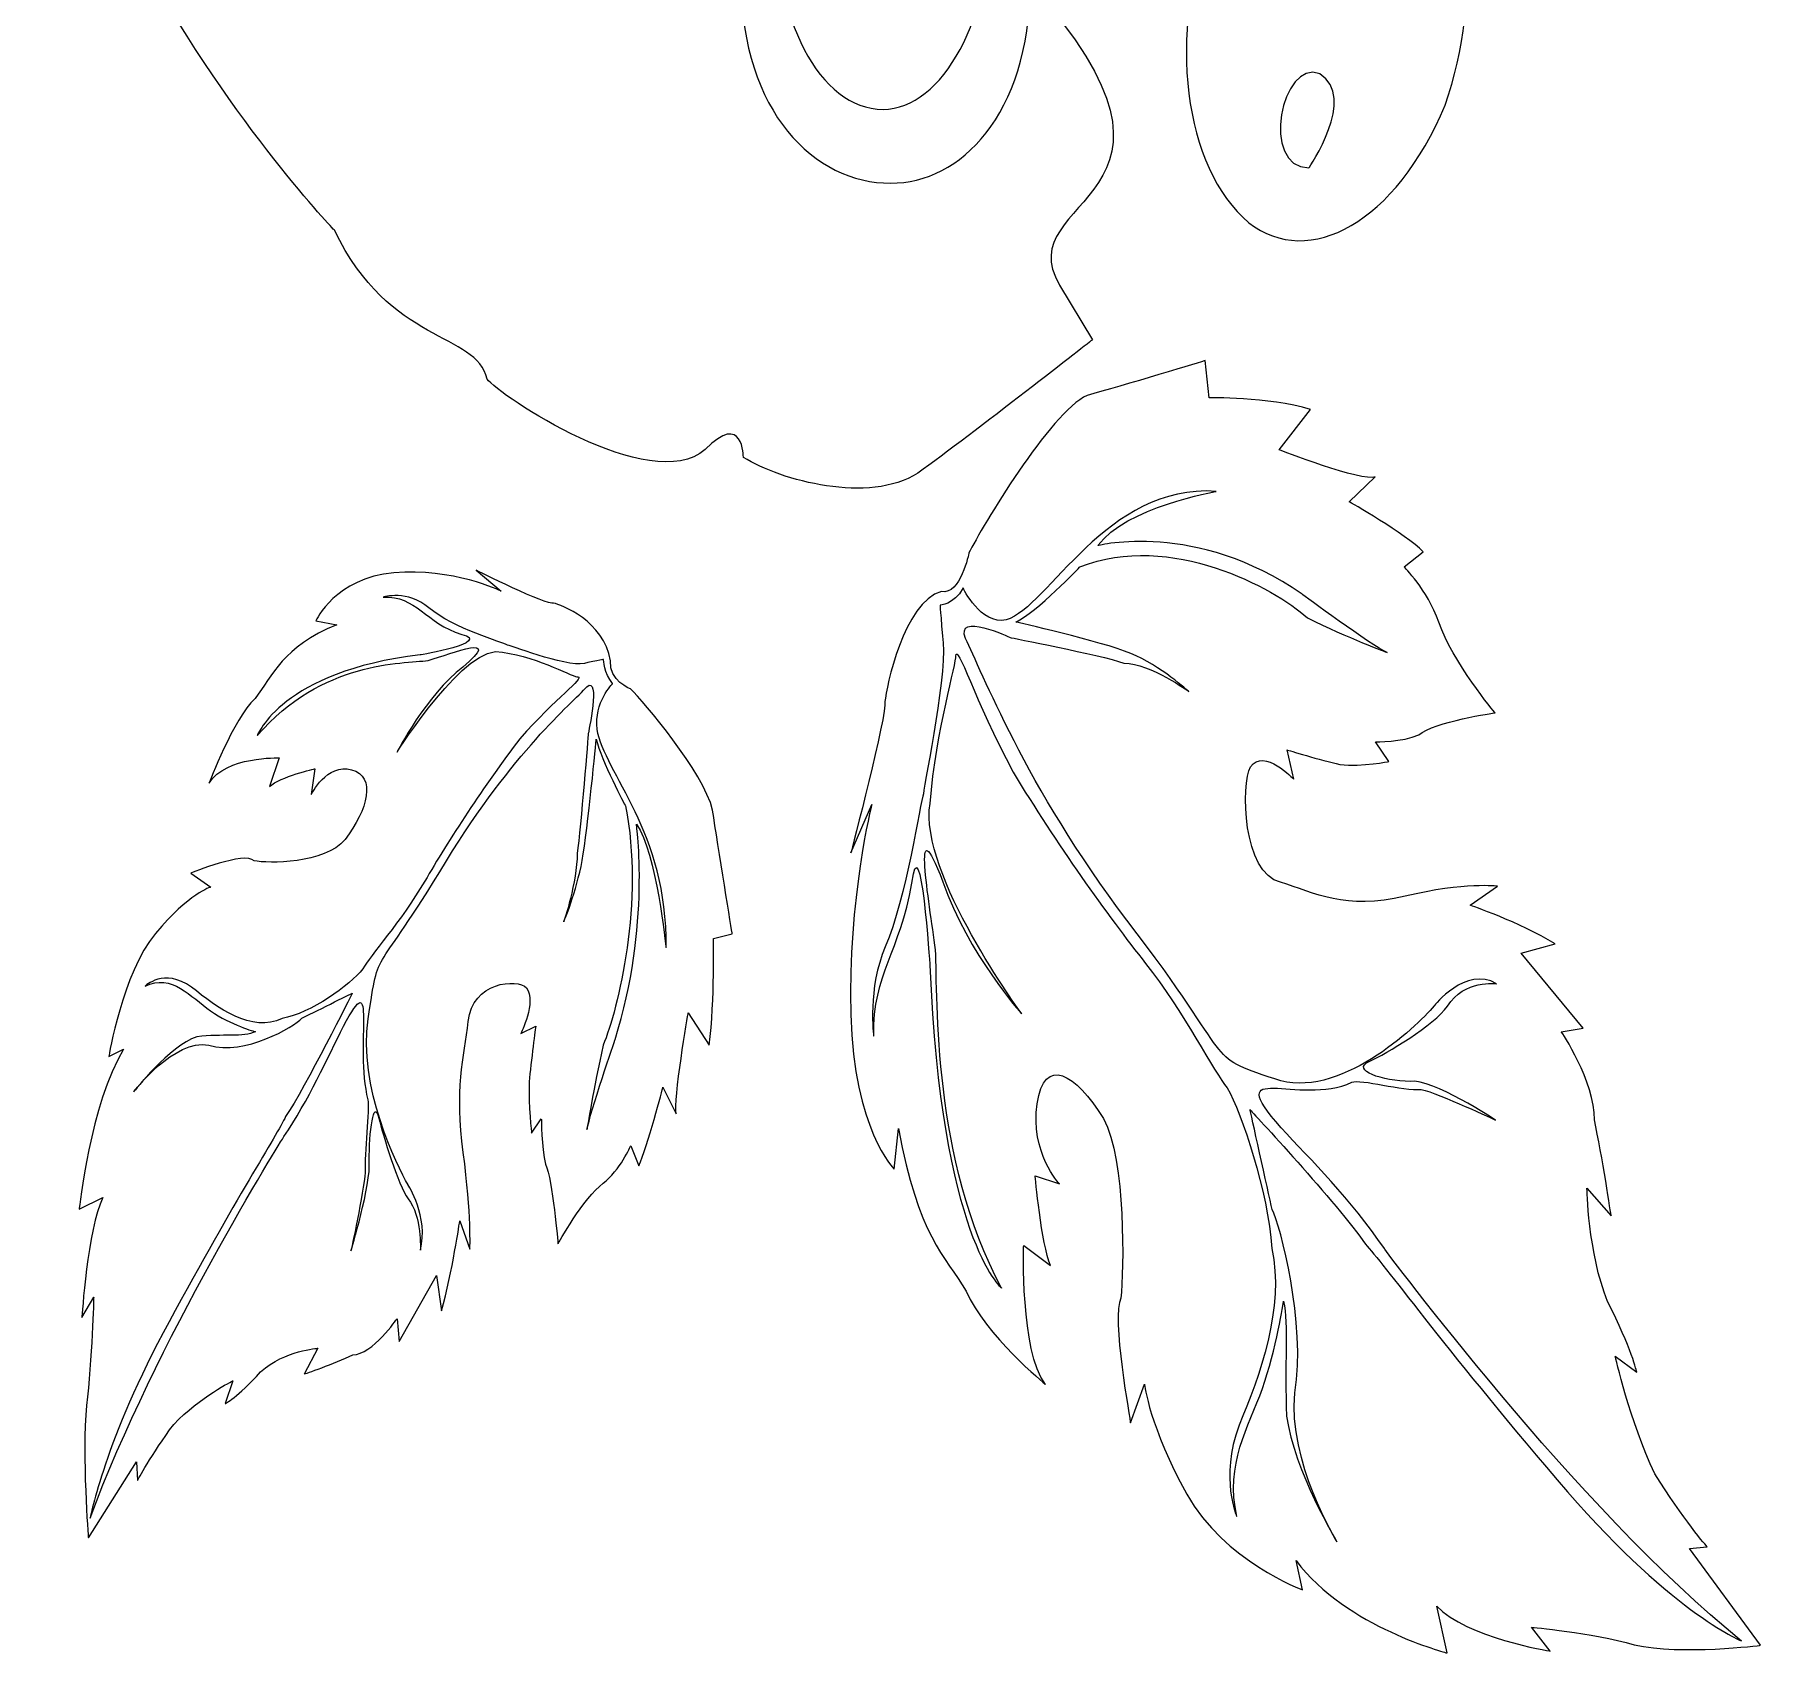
# Model space of a CAD drawing. Header units: millimetres. Extents: x -98 to 307, y -584 to 79.
# Drawn here: x -54.17 to -41.76, y -159.35 to -147.7 of the extents above; entities that cross this region are included whole.
import ezdxf

# ---------------------------------------------------------------- set-up
doc = ezdxf.new("R2010")
doc.units = ezdxf.units.MM
doc.header["$MEASUREMENT"] = 0
doc.layers.add('layer 1', color=7, linetype='Continuous')

msp = doc.modelspace()

# ---------------------------------------------------------------- linework, layer by layer
at = {"layer": 'layer 1', "color": 250, "lineweight": 9}
for points, knots in [([(-49.0753, -150.7354), (-48.8007, -150.9044), (-48.1735, -151.0733), (-47.8206, -150.8482), (-47.8206, -150.8482), (-47.4285, -150.5665), (-46.5659, -149.8907), (-46.5659, -149.8907), (-46.5659, -149.8907), (-46.5659, -149.8907), (-46.801, -149.4963), (-46.801, -149.4963), (-46.801, -149.4963), (-47.1864, -148.8508), (-45.6017, -148.8939), (-47.0111, -147.3362), (-47.0111, -147.3362), (-47.0226, -148.2762), (-47.5137, -148.764), (-48.0167, -148.764), (-48.0167, -148.764), (-48.5618, -148.764), (-49.0873, -148.2546), (-49.0923, -147.3056), (-49.0923, -147.3056), (-49.1688, -147.5077), (-49.1342, -147.4235), (-49.2746, -147.5077), (-49.2746, -147.5077), (-49.7783, -147.8106), (-50.3724, -147.3954), (-50.647, -146.4941), (-50.647, -146.4941), (-50.6902, -146.3781), (-50.7241, -146.2599), (-50.7496, -146.1416), (-50.7496, -146.1416), (-50.8203, -146.2613), (-50.9058, -146.3606), (-51.0052, -146.4321), (-51.0052, -146.4321), (-51.4759, -146.7138), (-52.103, -146.3193), (-52.3777, -145.4747), (-52.3777, -145.4747), (-52.528, -145.0113), (-52.5488, -144.5143), (-52.4592, -144.1038), (-52.4592, -144.1038), (-52.6743, -143.6685), (-52.6432, -143.1318), (-52.6432, -143.1318), (-52.6432, -143.1318), (-52.6432, -143.1318), (-52.8, -143.5262), (-52.8, -143.5262), (-52.8, -143.5262), (-52.8, -143.5262), (-53.1921, -142.7377), (-53.2314, -142.3998), (-53.2314, -142.3998), (-53.2314, -142.3998), (-53.3096, -142.9628), (-53.3096, -142.9628), (-53.3096, -142.9628), (-53.3096, -142.9628), (-53.9762, -141.8365), (-53.9371, -141.2735), (-53.9371, -141.2735), (-53.9371, -141.2735), (-54.1722, -142.456), (-54.0939, -143.0756), (-54.0939, -143.0756), (-54.0154, -143.6952), (-54.1722, -144.202), (-53.6625, -145.4411), (-53.6625, -145.4411), (-53.6625, -145.4411), (-53.9762, -145.1032), (-53.9762, -145.1032), (-53.9762, -145.1032), (-53.9762, -145.1032), (-54.0546, -145.9479), (-53.3882, -147.187), (-53.3882, -147.187), (-52.7214, -148.3699), (-52.0157, -149.1022), (-52.0157, -149.1022), (-52.0157, -149.1022), (-51.6151, -149.9294), (-50.9967, -149.8324), (-50.9179, -150.1721), (-50.9179, -150.1721), (-50.8396, -150.2848), (-49.7417, -151.0171), (-49.3496, -150.6792), (-49.3496, -150.6792), (-49.0753, -150.3976), (-49.0753, -150.7354), (-49.0753, -150.7354)], [0, 0, 0, 0, 0.0384615, 0.0384615, 0.0384615, 0.0384615, 0.0769231, 0.0769231, 0.0769231, 0.0769231, 0.1153846, 0.1153846, 0.1153846, 0.1153846, 0.1538462, 0.1538462, 0.1538462, 0.1538462, 0.1923077, 0.1923077, 0.1923077, 0.1923077, 0.2307692, 0.2307692, 0.2307692, 0.2307692, 0.2692308, 0.2692308, 0.2692308, 0.2692308, 0.3076923, 0.3076923, 0.3076923, 0.3076923, 0.3461538, 0.3461538, 0.3461538, 0.3461538, 0.3846154, 0.3846154, 0.3846154, 0.3846154, 0.4230769, 0.4230769, 0.4230769, 0.4230769, 0.4615385, 0.4615385, 0.4615385, 0.4615385, 0.5, 0.5, 0.5, 0.5, 0.5384615, 0.5384615, 0.5384615, 0.5384615, 0.5769231, 0.5769231, 0.5769231, 0.5769231, 0.6153846, 0.6153846, 0.6153846, 0.6153846, 0.6538462, 0.6538462, 0.6538462, 0.6538462, 0.6923077, 0.6923077, 0.6923077, 0.6923077, 0.7307692, 0.7307692, 0.7307692, 0.7307692, 0.7692308, 0.7692308, 0.7692308, 0.7692308, 0.8076923, 0.8076923, 0.8076923, 0.8076923, 0.8461538, 0.8461538, 0.8461538, 0.8461538, 0.8846154, 0.8846154, 0.8846154, 0.8846154, 0.9230769, 0.9230769, 0.9230769, 0.9230769, 1, 1, 1, 1]), ([(-48.0709, -145.3546), (-47.6439, -145.3546), (-47.2826, -145.968), (-47.2826, -146.7703), (-47.2826, -146.7703), (-47.2826, -147.5723), (-47.6439, -148.2331), (-48.0709, -148.2331), (-48.0709, -148.2331), (-48.5308, -148.2331), (-48.8593, -147.5723), (-48.8593, -146.7703), (-48.8593, -146.7703), (-48.8593, -145.968), (-48.4979, -145.3546), (-48.0709, -145.3546)], [0, 0, 0, 0, 0.2, 0.2, 0.2, 0.2, 0.4, 0.4, 0.4, 0.4, 0.6, 0.6, 0.6, 0.6, 1, 1, 1, 1]), ([(-44.3034, -146.0628), (-43.833, -146.4569), (-43.7548, -147.4143), (-44.0291, -148.2028), (-44.0291, -148.2028), (-44.382, -149.0479), (-45.0094, -149.3858), (-45.4405, -149.0479), (-45.4405, -149.0479), (-45.9112, -148.6534), (-46.0287, -147.696), (-45.7151, -146.8513), (-45.7151, -146.8513), (-45.3623, -146.0628), (-44.7348, -145.7246), (-44.3034, -146.0628)], [0, 0, 0, 0, 0.2, 0.2, 0.2, 0.2, 0.4, 0.4, 0.4, 0.4, 0.6, 0.6, 0.6, 0.6, 1, 1, 1, 1]), ([(-45.0094, -148.6534), (-45.3623, -148.6534), (-45.2052, -147.865), (-44.9309, -147.9777), (-44.9309, -147.9777), (-44.6566, -148.1466), (-45.0094, -148.6534), (-45.0094, -148.6534)], [0, 0, 0, 0, 0.3333333, 0.3333333, 0.3333333, 0.3333333, 1, 1, 1, 1]), ([(-47.4534, -151.4225), (-47.364, -151.2419), (-46.8687, -150.4111), (-46.6043, -150.2899), (-46.6043, -150.2899), (-46.3602, -150.2242), (-45.7539, -150.0396), (-45.7539, -150.0396), (-45.7539, -150.0396), (-45.7539, -150.0396), (-45.7269, -150.3063), (-45.7269, -150.3063), (-45.7269, -150.3063), (-45.7269, -150.3063), (-45.3078, -150.3001), (-44.9965, -150.3899), (-44.9965, -150.3899), (-44.9965, -150.3899), (-45.2233, -150.68), (-45.2233, -150.68), (-45.2233, -150.68), (-45.2233, -150.68), (-44.6208, -150.9153), (-44.5329, -150.8748), (-44.5329, -150.8748), (-44.5329, -150.8748), (-44.7195, -151.0536), (-44.7195, -151.0536), (-44.7195, -151.0536), (-44.7195, -151.0536), (-44.3122, -151.2853), (-44.1868, -151.4137), (-44.1868, -151.4137), (-44.1868, -151.4137), (-44.3242, -151.5232), (-44.3242, -151.5232), (-44.3242, -151.5232), (-44.3242, -151.5232), (-44.1598, -151.6805), (-44.0742, -151.9202), (-44.0742, -151.9202), (-43.9792, -152.2019), (-43.6706, -152.5718), (-43.6706, -152.5718), (-43.6706, -152.5718), (-43.6706, -152.5718), (-44.11, -152.6339), (-44.2181, -152.7298), (-44.2181, -152.7298), (-44.3356, -152.7835), (-44.5306, -152.7798), (-44.5306, -152.7798), (-44.5306, -152.7798), (-44.5306, -152.7798), (-44.4344, -152.9218), (-44.4344, -152.9218), (-44.4344, -152.9218), (-44.4344, -152.9218), (-44.6199, -152.9604), (-44.7858, -152.9433), (-44.7858, -152.9433), (-44.9218, -152.9126), (-45.165, -152.8382), (-45.165, -152.8382), (-45.165, -152.8382), (-45.165, -152.8382), (-45.1182, -153.0491), (-45.1182, -153.0491), (-45.1182, -153.0491), (-45.1182, -153.0491), (-45.3306, -152.8211), (-45.4294, -152.9593), (-45.4294, -152.9593), (-45.4988, -153.0838), (-45.4851, -153.7285), (-45.2125, -153.7898), (-45.2125, -153.7898), (-44.9696, -153.8642), (-44.7465, -153.9945), (-44.3166, -153.8905), (-44.3166, -153.8905), (-43.8864, -153.7865), (-43.6528, -153.819), (-43.6528, -153.819), (-43.6528, -153.819), (-43.6528, -153.819), (-43.8491, -153.9555), (-43.8491, -153.9555), (-43.8491, -153.9555), (-43.8491, -153.9555), (-43.4992, -154.074), (-43.2372, -154.2331), (-43.2372, -154.2331), (-43.2372, -154.2331), (-43.4816, -154.2984), (-43.4816, -154.2984), (-43.4816, -154.2984), (-43.4816, -154.2984), (-43.0379, -154.8392), (-43.0379, -154.8392), (-43.0379, -154.8392), (-43.0379, -154.8392), (-43.1941, -154.864), (-43.1941, -154.864), (-43.1941, -154.864), (-43.1941, -154.864), (-42.9537, -155.2187), (-42.9562, -155.4989), (-42.9562, -155.4989), (-42.9002, -155.7521), (-42.8357, -156.1874), (-42.8357, -156.1874), (-42.8357, -156.1874), (-42.8357, -156.1874), (-43.0095, -155.9882), (-43.0095, -155.9882), (-43.0095, -155.9882), (-43.0095, -155.9882), (-43.0039, -156.4505), (-42.8609, -156.8033), (-42.8609, -156.8033), (-42.6885, -157.1426), (-42.651, -157.3116), (-42.651, -157.3116), (-42.651, -157.3116), (-42.651, -157.3116), (-42.8058, -157.1966), (-42.8058, -157.1966), (-42.8058, -157.1966), (-42.8058, -157.1966), (-42.7029, -157.6608), (-42.5212, -158.0424), (-42.5212, -158.0424), (-42.3193, -158.3683), (-42.1455, -158.5675), (-42.1455, -158.5675), (-42.1455, -158.5675), (-42.1455, -158.5675), (-42.2724, -158.5792), (-42.2724, -158.5792), (-42.2724, -158.5792), (-42.2724, -158.5792), (-41.7618, -159.2753), (-41.7618, -159.2753), (-41.7618, -159.2753), (-41.7618, -159.2753), (-42.328, -159.3487), (-42.6689, -159.2721), (-42.6689, -159.2721), (-42.9798, -159.1823), (-43.4086, -159.1462), (-43.4086, -159.1462), (-43.4086, -159.1462), (-43.4086, -159.1462), (-43.2738, -159.3169), (-43.2738, -159.3169), (-43.2738, -159.3169), (-43.2738, -159.3169), (-43.8775, -159.2213), (-44.0897, -158.9933), (-44.0897, -158.9933), (-44.0897, -158.9933), (-44.015, -159.3308), (-44.015, -159.3308), (-44.015, -159.3308), (-44.015, -159.3308), (-44.7348, -159.1495), (-45.1012, -158.6664), (-45.1012, -158.6664), (-45.1012, -158.6664), (-45.0543, -158.8773), (-45.0543, -158.8773), (-45.0543, -158.8773), (-45.0543, -158.8773), (-45.6179, -158.6704), (-45.8866, -158.1891), (-45.8866, -158.1891), (-46.1551, -157.7078), (-46.1914, -157.3992), (-46.1914, -157.3992), (-46.1914, -157.3992), (-46.1914, -157.3992), (-46.2913, -157.6772), (-46.2913, -157.6772), (-46.2913, -157.6772), (-46.2913, -157.6772), (-46.4306, -156.9044), (-46.3611, -156.7796), (-46.3611, -156.7796), (-46.34, -156.584), (-46.323, -155.7857), (-46.4859, -155.4887), (-46.4859, -155.4887), (-46.6879, -155.1628), (-46.9109, -155.0326), (-46.9628, -155.3818), (-46.9628, -155.3818), (-47.0147, -155.7309), (-46.8022, -155.959), (-46.8022, -155.959), (-46.8022, -155.959), (-46.8022, -155.959), (-46.9772, -155.8995), (-46.9772, -155.8995), (-46.9772, -155.8995), (-46.9772, -155.8995), (-46.9329, -156.3906), (-46.8661, -156.5461), (-46.8661, -156.5461), (-46.8661, -156.5461), (-47.0598, -156.4023), (-47.0598, -156.4023), (-47.0598, -156.4023), (-47.0598, -156.4023), (-47.0862, -157.1583), (-46.9033, -157.3999), (-46.9033, -157.3999), (-46.9033, -157.3999), (-47.3388, -157.0416), (-47.4724, -156.7307), (-47.4724, -156.7307), (-47.626, -156.4757), (-47.8198, -156.3319), (-47.959, -155.5591), (-47.959, -155.5591), (-47.959, -155.5591), (-47.9909, -155.8524), (-47.9909, -155.8524), (-47.9909, -155.8524), (-47.9909, -155.8524), (-48.2807, -155.5671), (-48.3027, -154.7403), (-48.3027, -154.7403), (-48.3244, -153.9135), (-48.1524, -153.2301), (-48.1524, -153.2301), (-48.1524, -153.2301), (-48.1524, -153.2301), (-48.3019, -153.5774), (-48.3019, -153.5774), (-48.3019, -153.5774), (-48.3019, -153.5774), (-48.0393, -152.574), (-48.0578, -152.4898), (-48.0578, -152.4898), (-48.0471, -152.3916), (-47.9247, -151.7779), (-47.6509, -151.6987), (-47.6509, -151.6987), (-47.5146, -151.7294), (-47.4534, -151.4225), (-47.4534, -151.4225)], [0, 0, 0, 0, 0.015625, 0.015625, 0.015625, 0.015625, 0.03125, 0.03125, 0.03125, 0.03125, 0.046875, 0.046875, 0.046875, 0.046875, 0.0625, 0.0625, 0.0625, 0.0625, 0.078125, 0.078125, 0.078125, 0.078125, 0.09375, 0.09375, 0.09375, 0.09375, 0.109375, 0.109375, 0.109375, 0.109375, 0.125, 0.125, 0.125, 0.125, 0.140625, 0.140625, 0.140625, 0.140625, 0.15625, 0.15625, 0.15625, 0.15625, 0.171875, 0.171875, 0.171875, 0.171875, 0.1875, 0.1875, 0.1875, 0.1875, 0.203125, 0.203125, 0.203125, 0.203125, 0.21875, 0.21875, 0.21875, 0.21875, 0.234375, 0.234375, 0.234375, 0.234375, 0.25, 0.25, 0.25, 0.25, 0.265625, 0.265625, 0.265625, 0.265625, 0.28125, 0.28125, 0.28125, 0.28125, 0.296875, 0.296875, 0.296875, 0.296875, 0.3125, 0.3125, 0.3125, 0.3125, 0.328125, 0.328125, 0.328125, 0.328125, 0.34375, 0.34375, 0.34375, 0.34375, 0.359375, 0.359375, 0.359375, 0.359375, 0.375, 0.375, 0.375, 0.375, 0.390625, 0.390625, 0.390625, 0.390625, 0.40625, 0.40625, 0.40625, 0.40625, 0.421875, 0.421875, 0.421875, 0.421875, 0.4375, 0.4375, 0.4375, 0.4375, 0.453125, 0.453125, 0.453125, 0.453125, 0.46875, 0.46875, 0.46875, 0.46875, 0.484375, 0.484375, 0.484375, 0.484375, 0.5, 0.5, 0.5, 0.5, 0.515625, 0.515625, 0.515625, 0.515625, 0.53125, 0.53125, 0.53125, 0.53125, 0.546875, 0.546875, 0.546875, 0.546875, 0.5625, 0.5625, 0.5625, 0.5625, 0.578125, 0.578125, 0.578125, 0.578125, 0.59375, 0.59375, 0.59375, 0.59375, 0.609375, 0.609375, 0.609375, 0.609375, 0.625, 0.625, 0.625, 0.625, 0.640625, 0.640625, 0.640625, 0.640625, 0.65625, 0.65625, 0.65625, 0.65625, 0.671875, 0.671875, 0.671875, 0.671875, 0.6875, 0.6875, 0.6875, 0.6875, 0.703125, 0.703125, 0.703125, 0.703125, 0.71875, 0.71875, 0.71875, 0.71875, 0.734375, 0.734375, 0.734375, 0.734375, 0.75, 0.75, 0.75, 0.75, 0.765625, 0.765625, 0.765625, 0.765625, 0.78125, 0.78125, 0.78125, 0.78125, 0.796875, 0.796875, 0.796875, 0.796875, 0.8125, 0.8125, 0.8125, 0.8125, 0.828125, 0.828125, 0.828125, 0.828125, 0.84375, 0.84375, 0.84375, 0.84375, 0.859375, 0.859375, 0.859375, 0.859375, 0.875, 0.875, 0.875, 0.875, 0.890625, 0.890625, 0.890625, 0.890625, 0.90625, 0.90625, 0.90625, 0.90625, 0.921875, 0.921875, 0.921875, 0.921875, 0.9375, 0.9375, 0.9375, 0.9375, 0.953125, 0.953125, 0.953125, 0.953125, 0.96875, 0.96875, 0.96875, 0.96875, 1, 1, 1, 1]), ([(-47.4947, -151.6739), (-47.4947, -151.6739), (-47.3704, -151.9421), (-47.1846, -151.9038), (-47.1846, -151.9038), (-46.8816, -151.8114), (-46.464, -150.9226), (-45.6747, -150.9795), (-45.6747, -150.9795), (-45.6747, -150.9795), (-46.3289, -151.0934), (-46.5264, -151.3699), (-46.5264, -151.3699), (-46.5264, -151.3699), (-45.8227, -151.1868), (-45.0572, -151.7195), (-45.0572, -151.7195), (-45.0572, -151.7195), (-44.5537, -152.0931), (-44.4467, -152.1373), (-44.4467, -152.1373), (-44.4467, -152.1373), (-44.7286, -152.034), (-45.02, -151.8884), (-45.02, -151.8884), (-45.2617, -151.6735), (-45.9992, -151.2678), (-46.6548, -151.5214), (-46.6548, -151.5214), (-46.6548, -151.5214), (-46.9698, -151.8516), (-47.1166, -151.9191), (-47.1166, -151.9191), (-47.1166, -151.9191), (-46.5035, -152.0566), (-46.2899, -152.1446), (-46.2899, -152.1446), (-46.076, -152.2325), (-45.8731, -152.4186), (-45.8731, -152.4186), (-45.8731, -152.4186), (-45.8731, -152.4186), (-46.1442, -152.2176), (-46.3391, -152.2139), (-46.3391, -152.2139), (-46.5141, -152.1544), (-47.1565, -152.0304), (-47.1565, -152.0304), (-47.1565, -152.0304), (-47.1565, -152.0304), (-47.5545, -151.8406), (-47.4783, -152.0384), (-47.4783, -152.0384), (-47.3634, -152.2646), (-47.0492, -153.0969), (-46.3172, -154.0631), (-46.3172, -154.0631), (-45.498, -155.1289), (-45.7796, -155.0256), (-45.2547, -155.2037), (-45.2547, -155.2037), (-44.7981, -155.3661), (-44.2371, -154.8304), (-44.1091, -154.679), (-44.1091, -154.679), (-44.1091, -154.679), (-43.8823, -154.3889), (-43.6592, -154.5192), (-43.6592, -154.5192), (-43.6592, -154.5192), (-43.8928, -154.4867), (-44.0115, -154.6808), (-44.0115, -154.6808), (-44.1102, -154.8188), (-44.4534, -155.0227), (-44.571, -155.0764), (-44.571, -155.0764), (-44.7178, -155.1435), (-44.4749, -155.2183), (-44.2799, -155.2219), (-44.2799, -155.2219), (-44.1237, -155.1968), (-43.668, -155.4996), (-43.668, -155.4996), (-43.668, -155.4996), (-43.668, -155.4996), (-44.066, -155.3099), (-44.2023, -155.2792), (-44.2023, -155.2792), (-44.3292, -155.2909), (-44.6404, -155.2011), (-44.6991, -155.2281), (-44.6991, -155.2281), (-45.0809, -155.4029), (-45.6433, -155.0563), (-45.2093, -155.5547), (-45.2093, -155.5547), (-44.9968, -155.7828), (-44.7069, -156.0685), (-44.4664, -156.4231), (-44.4664, -156.4231), (-44.4664, -156.4231), (-43.0792, -158.2978), (-41.8981, -159.2447), (-41.8981, -159.2447), (-41.8981, -159.2447), (-42.4324, -159.0247), (-43.2234, -158.0851), (-43.2234, -158.0851), (-44.0534, -157.1171), (-44.4769, -156.5209), (-44.6026, -156.3925), (-44.6026, -156.3925), (-44.7949, -156.1086), (-45.4323, -155.4244), (-45.4323, -155.4244), (-45.4323, -155.4244), (-45.4323, -155.4244), (-45.301, -156.0152), (-45.2732, -156.1418), (-45.2732, -156.1418), (-45.2155, -156.2549), (-45.027, -156.9587), (-45.1097, -157.4615), (-45.1097, -157.4615), (-45.1627, -157.9508), (-44.8072, -158.5317), (-44.8072, -158.5317), (-44.8072, -158.5317), (-44.8072, -158.5317), (-45.1147, -158.0216), (-45.1694, -157.6283), (-45.1694, -157.6283), (-45.1858, -157.2638), (-45.1539, -156.9704), (-45.1914, -156.8015), (-45.1914, -156.8015), (-45.1914, -156.8015), (-45.2433, -157.1507), (-45.3433, -157.4291), (-45.3433, -157.4291), (-45.4435, -157.7075), (-45.6114, -157.9702), (-45.5273, -158.35), (-45.5273, -158.35), (-45.5273, -158.35), (-45.6515, -158.0815), (-45.5114, -157.6922), (-45.5114, -157.6922), (-45.362, -157.3448), (-45.182, -156.8438), (-45.2755, -156.4217), (-45.2755, -156.4217), (-45.301, -156.0152), (-45.491, -155.4514), (-45.5968, -155.2672), (-45.5968, -155.2672), (-45.6835, -155.1676), (-45.9133, -154.7151), (-46.1832, -154.3736), (-46.1832, -154.3736), (-46.4531, -154.0324), (-46.8288, -153.507), (-47.1363, -152.9973), (-47.1363, -152.9973), (-47.4141, -152.4737), (-47.5372, -152.065), (-47.5478, -152.1632), (-47.5478, -152.1632), (-47.5384, -152.2051), (-47.689, -152.6926), (-47.733, -153.2239), (-47.733, -153.2239), (-47.8157, -153.7267), (-47.0739, -154.7352), (-47.0739, -154.7352), (-47.0739, -154.7352), (-47.0739, -154.7352), (-47.4602, -154.3079), (-47.6406, -153.7862), (-47.6406, -153.7862), (-47.8692, -153.1936), (-47.7394, -153.9244), (-47.6937, -154.2755), (-47.6937, -154.2755), (-47.6776, -154.64), (-47.7172, -155.7736), (-47.2186, -156.7074), (-47.2186, -156.7074), (-47.2186, -156.7074), (-47.6541, -156.349), (-47.7339, -154.3867), (-47.7339, -154.3867), (-47.7339, -154.3867), (-47.8024, -153.3487), (-47.8649, -153.796), (-47.8649, -153.796), (-47.9475, -154.2984), (-48.1439, -154.4349), (-48.1383, -154.8972), (-48.1383, -154.8972), (-48.1383, -154.8972), (-48.1838, -154.5462), (-48.0545, -154.2547), (-48.0545, -154.2547), (-47.9051, -153.9073), (-47.801, -153.2089), (-47.781, -153.1531), (-47.781, -153.1531), (-47.7705, -153.0553), (-47.5973, -152.2321), (-47.6442, -152.0213), (-47.6442, -152.0213), (-47.6614, -151.7969), (-47.6614, -151.7969), (-47.6614, -151.7969), (-47.6614, -151.7969), (-47.6614, -151.7969), (-47.5638, -151.7987), (-47.4947, -151.6739)], [0, 0, 0, 0, 0.0178571, 0.0178571, 0.0178571, 0.0178571, 0.0357143, 0.0357143, 0.0357143, 0.0357143, 0.0535714, 0.0535714, 0.0535714, 0.0535714, 0.0714286, 0.0714286, 0.0714286, 0.0714286, 0.0892857, 0.0892857, 0.0892857, 0.0892857, 0.1071429, 0.1071429, 0.1071429, 0.1071429, 0.125, 0.125, 0.125, 0.125, 0.1428571, 0.1428571, 0.1428571, 0.1428571, 0.1607143, 0.1607143, 0.1607143, 0.1607143, 0.1785714, 0.1785714, 0.1785714, 0.1785714, 0.1964286, 0.1964286, 0.1964286, 0.1964286, 0.2142857, 0.2142857, 0.2142857, 0.2142857, 0.2321429, 0.2321429, 0.2321429, 0.2321429, 0.25, 0.25, 0.25, 0.25, 0.2678571, 0.2678571, 0.2678571, 0.2678571, 0.2857143, 0.2857143, 0.2857143, 0.2857143, 0.3035714, 0.3035714, 0.3035714, 0.3035714, 0.3214286, 0.3214286, 0.3214286, 0.3214286, 0.3392857, 0.3392857, 0.3392857, 0.3392857, 0.3571429, 0.3571429, 0.3571429, 0.3571429, 0.375, 0.375, 0.375, 0.375, 0.3928571, 0.3928571, 0.3928571, 0.3928571, 0.4107143, 0.4107143, 0.4107143, 0.4107143, 0.4285714, 0.4285714, 0.4285714, 0.4285714, 0.4464286, 0.4464286, 0.4464286, 0.4464286, 0.4642857, 0.4642857, 0.4642857, 0.4642857, 0.4821429, 0.4821429, 0.4821429, 0.4821429, 0.5, 0.5, 0.5, 0.5, 0.5178571, 0.5178571, 0.5178571, 0.5178571, 0.5357143, 0.5357143, 0.5357143, 0.5357143, 0.5535714, 0.5535714, 0.5535714, 0.5535714, 0.5714286, 0.5714286, 0.5714286, 0.5714286, 0.5892857, 0.5892857, 0.5892857, 0.5892857, 0.6071429, 0.6071429, 0.6071429, 0.6071429, 0.625, 0.625, 0.625, 0.625, 0.6428571, 0.6428571, 0.6428571, 0.6428571, 0.6607143, 0.6607143, 0.6607143, 0.6607143, 0.6785714, 0.6785714, 0.6785714, 0.6785714, 0.6964286, 0.6964286, 0.6964286, 0.6964286, 0.7142857, 0.7142857, 0.7142857, 0.7142857, 0.7321429, 0.7321429, 0.7321429, 0.7321429, 0.75, 0.75, 0.75, 0.75, 0.7678571, 0.7678571, 0.7678571, 0.7678571, 0.7857143, 0.7857143, 0.7857143, 0.7857143, 0.8035714, 0.8035714, 0.8035714, 0.8035714, 0.8214286, 0.8214286, 0.8214286, 0.8214286, 0.8392857, 0.8392857, 0.8392857, 0.8392857, 0.8571429, 0.8571429, 0.8571429, 0.8571429, 0.875, 0.875, 0.875, 0.875, 0.8928571, 0.8928571, 0.8928571, 0.8928571, 0.9107143, 0.9107143, 0.9107143, 0.9107143, 0.9285714, 0.9285714, 0.9285714, 0.9285714, 0.9464286, 0.9464286, 0.9464286, 0.9464286, 0.9642857, 0.9642857, 0.9642857, 0.9642857, 1, 1, 1, 1]), ([(-49.8865, -152.4), (-49.7933, -152.4908), (-49.3625, -152.9966), (-49.2962, -153.2717), (-49.2962, -153.2717), (-49.2591, -153.5271), (-49.155, -154.1602), (-49.155, -154.1602), (-49.155, -154.1602), (-49.155, -154.1602), (-49.2901, -154.193), (-49.2901, -154.193), (-49.2901, -154.193), (-49.2901, -154.193), (-49.2799, -154.6327), (-49.3203, -154.9611), (-49.3203, -154.9611), (-49.3203, -154.9611), (-49.4715, -154.7275), (-49.4715, -154.7275), (-49.4715, -154.7275), (-49.4715, -154.7275), (-49.5811, -155.3639), (-49.5591, -155.4555), (-49.5591, -155.4555), (-49.5591, -155.4555), (-49.6532, -155.2624), (-49.6532, -155.2624), (-49.6532, -155.2624), (-49.6532, -155.2624), (-49.7643, -155.6941), (-49.8276, -155.828), (-49.8276, -155.828), (-49.8276, -155.828), (-49.8853, -155.6853), (-49.8853, -155.6853), (-49.8853, -155.6853), (-49.8853, -155.6853), (-49.9627, -155.8605), (-50.0832, -155.9542), (-50.0832, -155.9542), (-50.225, -156.0586), (-50.4079, -156.3888), (-50.4079, -156.3888), (-50.4079, -156.3888), (-50.4079, -156.3888), (-50.4466, -155.9287), (-50.4973, -155.8171), (-50.4973, -155.8171), (-50.5266, -155.6945), (-50.5281, -155.4898), (-50.5281, -155.4898), (-50.5281, -155.4898), (-50.5281, -155.4898), (-50.5987, -155.593), (-50.5987, -155.593), (-50.5987, -155.593), (-50.5987, -155.593), (-50.6212, -155.3989), (-50.6154, -155.2249), (-50.6154, -155.2249), (-50.6022, -155.0815), (-50.5682, -154.825), (-50.5682, -154.825), (-50.5682, -154.825), (-50.5682, -154.825), (-50.6749, -154.8779), (-50.6749, -154.8779), (-50.6749, -154.8779), (-50.6749, -154.8779), (-50.5624, -154.6509), (-50.6342, -154.5498), (-50.6342, -154.5498), (-50.6989, -154.4791), (-51.0266, -154.5042), (-51.053, -154.791), (-51.053, -154.791), (-51.087, -155.0475), (-51.1494, -155.2836), (-51.0893, -155.7331), (-51.0893, -155.7331), (-51.0292, -156.1827), (-51.0418, -156.4286), (-51.0418, -156.4286), (-51.0418, -156.4286), (-51.0418, -156.4286), (-51.1145, -156.2246), (-51.1145, -156.2246), (-51.1145, -156.2246), (-51.1145, -156.2246), (-51.1687, -156.5939), (-51.2452, -156.8715), (-51.2452, -156.8715), (-51.2452, -156.8715), (-51.2827, -156.6161), (-51.2827, -156.6161), (-51.2827, -156.6161), (-51.2827, -156.6161), (-51.5503, -157.0908), (-51.5503, -157.0908), (-51.5503, -157.0908), (-51.5503, -157.0908), (-51.5656, -156.9274), (-51.5656, -156.9274), (-51.5656, -156.9274), (-51.5656, -156.9274), (-51.742, -157.1857), (-51.8844, -157.1875), (-51.8844, -157.1875), (-52.0122, -157.2507), (-52.2326, -157.3254), (-52.2326, -157.3254), (-52.2326, -157.3254), (-52.2326, -157.3254), (-52.1341, -157.1401), (-52.1341, -157.1401), (-52.1341, -157.1401), (-52.1341, -157.1401), (-52.3691, -157.1536), (-52.5462, -157.3094), (-52.5462, -157.3094), (-52.7159, -157.4962), (-52.8012, -157.5382), (-52.8012, -157.5382), (-52.8012, -157.5382), (-52.8012, -157.5382), (-52.7452, -157.3736), (-52.7452, -157.3736), (-52.7452, -157.3736), (-52.7452, -157.3736), (-52.9797, -157.4896), (-53.1708, -157.687), (-53.1708, -157.687), (-53.3331, -157.9041), (-53.4316, -158.0899), (-53.4316, -158.0899), (-53.4316, -158.0899), (-53.4316, -158.0899), (-53.4395, -157.9567), (-53.4395, -157.9567), (-53.4395, -157.9567), (-53.4395, -157.9567), (-53.7851, -158.504), (-53.7851, -158.504), (-53.7851, -158.504), (-53.7851, -158.504), (-53.8317, -157.9111), (-53.7985, -157.5524), (-53.7985, -157.5524), (-53.7581, -157.2244), (-53.7469, -156.7738), (-53.7469, -156.7738), (-53.7469, -156.7738), (-53.7469, -156.7738), (-53.8313, -156.9182), (-53.8313, -156.9182), (-53.8313, -156.9182), (-53.8313, -156.9182), (-53.7929, -156.2834), (-53.6807, -156.0564), (-53.6807, -156.0564), (-53.6807, -156.0564), (-53.851, -156.1407), (-53.851, -156.1407), (-53.851, -156.1407), (-53.851, -156.1407), (-53.7707, -155.3821), (-53.5312, -154.9899), (-53.5312, -154.9899), (-53.5312, -154.9899), (-53.6376, -155.0424), (-53.6376, -155.0424), (-53.6376, -155.0424), (-53.6376, -155.0424), (-53.5421, -154.4477), (-53.3018, -154.1576), (-53.3018, -154.1576), (-53.0614, -153.8675), (-52.9049, -153.8245), (-52.9049, -153.8245), (-52.9049, -153.8245), (-52.9049, -153.8245), (-53.0483, -153.7241), (-53.0483, -153.7241), (-53.0483, -153.7241), (-53.0483, -153.7241), (-52.6576, -153.565), (-52.5928, -153.6358), (-52.5928, -153.6358), (-52.4928, -153.6548), (-52.0866, -153.6592), (-51.9384, -153.4833), (-51.9384, -153.4833), (-51.776, -153.2658), (-51.7135, -153.0298), (-51.892, -152.9809), (-51.892, -152.9809), (-52.0705, -152.9323), (-52.1828, -153.1593), (-52.1828, -153.1593), (-52.1828, -153.1593), (-52.1828, -153.1593), (-52.1555, -152.9747), (-52.1555, -152.9747), (-52.1555, -152.9747), (-52.1555, -152.9747), (-52.4046, -153.0294), (-52.4826, -153.102), (-52.4826, -153.102), (-52.4826, -153.102), (-52.4125, -152.8962), (-52.4125, -152.8962), (-52.4125, -152.8962), (-52.4125, -152.8962), (-52.7977, -152.8813), (-52.9173, -153.0776), (-52.9173, -153.0776), (-52.9173, -153.0776), (-52.7422, -152.6145), (-52.5867, -152.469), (-52.5867, -152.469), (-52.4594, -152.3033), (-52.3897, -152.0975), (-51.9987, -151.9384), (-51.9987, -151.9384), (-51.9987, -151.9384), (-52.1488, -151.91), (-52.1488, -151.91), (-52.1488, -151.91), (-52.1488, -151.91), (-52.0084, -151.6009), (-51.5881, -151.5644), (-51.5881, -151.5644), (-51.1682, -151.5276), (-50.8176, -151.6965), (-50.8176, -151.6965), (-50.8176, -151.6965), (-50.8176, -151.6965), (-50.997, -151.5458), (-50.997, -151.5458), (-50.997, -151.5458), (-50.997, -151.5458), (-50.482, -151.8045), (-50.4396, -151.7834), (-50.4396, -151.7834), (-50.3894, -151.7928), (-50.0753, -151.9114), (-50.0304, -152.1971), (-50.0304, -152.1971), (-50.0439, -152.3409), (-49.8865, -152.4), (-49.8865, -152.4)], [0, 0, 0, 0, 0.015625, 0.015625, 0.015625, 0.015625, 0.03125, 0.03125, 0.03125, 0.03125, 0.046875, 0.046875, 0.046875, 0.046875, 0.0625, 0.0625, 0.0625, 0.0625, 0.078125, 0.078125, 0.078125, 0.078125, 0.09375, 0.09375, 0.09375, 0.09375, 0.109375, 0.109375, 0.109375, 0.109375, 0.125, 0.125, 0.125, 0.125, 0.140625, 0.140625, 0.140625, 0.140625, 0.15625, 0.15625, 0.15625, 0.15625, 0.171875, 0.171875, 0.171875, 0.171875, 0.1875, 0.1875, 0.1875, 0.1875, 0.203125, 0.203125, 0.203125, 0.203125, 0.21875, 0.21875, 0.21875, 0.21875, 0.234375, 0.234375, 0.234375, 0.234375, 0.25, 0.25, 0.25, 0.25, 0.265625, 0.265625, 0.265625, 0.265625, 0.28125, 0.28125, 0.28125, 0.28125, 0.296875, 0.296875, 0.296875, 0.296875, 0.3125, 0.3125, 0.3125, 0.3125, 0.328125, 0.328125, 0.328125, 0.328125, 0.34375, 0.34375, 0.34375, 0.34375, 0.359375, 0.359375, 0.359375, 0.359375, 0.375, 0.375, 0.375, 0.375, 0.390625, 0.390625, 0.390625, 0.390625, 0.40625, 0.40625, 0.40625, 0.40625, 0.421875, 0.421875, 0.421875, 0.421875, 0.4375, 0.4375, 0.4375, 0.4375, 0.453125, 0.453125, 0.453125, 0.453125, 0.46875, 0.46875, 0.46875, 0.46875, 0.484375, 0.484375, 0.484375, 0.484375, 0.5, 0.5, 0.5, 0.5, 0.515625, 0.515625, 0.515625, 0.515625, 0.53125, 0.53125, 0.53125, 0.53125, 0.546875, 0.546875, 0.546875, 0.546875, 0.5625, 0.5625, 0.5625, 0.5625, 0.578125, 0.578125, 0.578125, 0.578125, 0.59375, 0.59375, 0.59375, 0.59375, 0.609375, 0.609375, 0.609375, 0.609375, 0.625, 0.625, 0.625, 0.625, 0.640625, 0.640625, 0.640625, 0.640625, 0.65625, 0.65625, 0.65625, 0.65625, 0.671875, 0.671875, 0.671875, 0.671875, 0.6875, 0.6875, 0.6875, 0.6875, 0.703125, 0.703125, 0.703125, 0.703125, 0.71875, 0.71875, 0.71875, 0.71875, 0.734375, 0.734375, 0.734375, 0.734375, 0.75, 0.75, 0.75, 0.75, 0.765625, 0.765625, 0.765625, 0.765625, 0.78125, 0.78125, 0.78125, 0.78125, 0.796875, 0.796875, 0.796875, 0.796875, 0.8125, 0.8125, 0.8125, 0.8125, 0.828125, 0.828125, 0.828125, 0.828125, 0.84375, 0.84375, 0.84375, 0.84375, 0.859375, 0.859375, 0.859375, 0.859375, 0.875, 0.875, 0.875, 0.875, 0.890625, 0.890625, 0.890625, 0.890625, 0.90625, 0.90625, 0.90625, 0.90625, 0.921875, 0.921875, 0.921875, 0.921875, 0.9375, 0.9375, 0.9375, 0.9375, 0.953125, 0.953125, 0.953125, 0.953125, 0.96875, 0.96875, 0.96875, 0.96875, 1, 1, 1, 1]), ([(-50.0152, -152.361), (-50.0152, -152.361), (-50.1497, -152.496), (-50.1269, -152.6901), (-50.1269, -152.6901), (-50.075, -153.0064), (-49.616, -153.43), (-49.6315, -154.259), (-49.6315, -154.259), (-49.6315, -154.259), (-49.7004, -153.5745), (-49.8443, -153.3717), (-49.8443, -153.3717), (-49.8443, -153.3717), (-49.7394, -154.1072), (-49.9976, -154.9195), (-49.9976, -154.9195), (-49.9976, -154.9195), (-50.1793, -155.454), (-50.1998, -155.5671), (-50.1998, -155.5671), (-50.1998, -155.5671), (-50.1521, -155.2694), (-50.0828, -154.9614), (-50.0828, -154.9614), (-49.9777, -154.7042), (-49.7836, -153.9237), (-49.9237, -153.2399), (-49.9237, -153.2399), (-49.9237, -153.2399), (-50.097, -152.9148), (-50.1336, -152.7616), (-50.1336, -152.7616), (-50.1336, -152.7616), (-50.193, -153.4074), (-50.2344, -153.6333), (-50.2344, -153.6333), (-50.2757, -153.8588), (-50.3669, -154.0751), (-50.3669, -154.0751), (-50.3669, -154.0751), (-50.3669, -154.0751), (-50.2689, -153.7873), (-50.2705, -153.5826), (-50.2705, -153.5826), (-50.2432, -153.3979), (-50.1907, -152.7214), (-50.1907, -152.7214), (-50.1907, -152.7214), (-50.1907, -152.7214), (-50.1011, -152.3007), (-50.2001, -152.3839), (-50.2001, -152.3839), (-50.3135, -152.5084), (-50.7314, -152.8521), (-51.2106, -153.6366), (-51.2106, -153.6366), (-51.7388, -154.5141), (-51.691, -154.2167), (-51.7727, -154.7706), (-51.7727, -154.7706), (-51.8478, -155.2526), (-51.5658, -155.832), (-51.4867, -155.9641), (-51.4867, -155.9641), (-51.4867, -155.9641), (-51.3355, -156.1973), (-51.3979, -156.4337), (-51.3979, -156.4337), (-51.3979, -156.4337), (-51.3854, -156.1878), (-51.4862, -156.0663), (-51.4862, -156.0663), (-51.558, -155.9648), (-51.6673, -155.6083), (-51.6966, -155.4857), (-51.6966, -155.4857), (-51.7332, -155.3329), (-51.7672, -155.5894), (-51.7658, -155.7941), (-51.7658, -155.7941), (-51.7505, -155.9575), (-51.8968, -156.4406), (-51.8968, -156.4406), (-51.8968, -156.4406), (-51.8968, -156.4406), (-51.807, -156.0196), (-51.7936, -155.8762), (-51.7936, -155.8762), (-51.8017, -155.7433), (-51.7613, -155.4153), (-51.776, -155.354), (-51.776, -155.354), (-51.8712, -154.9563), (-51.7042, -154.3601), (-51.9507, -154.8242), (-51.9507, -154.8242), (-52.0629, -155.0508), (-52.2033, -155.3599), (-52.3797, -155.6186), (-52.3797, -155.6186), (-52.3797, -155.6186), (-53.31, -157.1054), (-53.7716, -158.3606), (-53.7716, -158.3606), (-53.7716, -158.3606), (-53.6687, -157.7961), (-53.2042, -156.9504), (-53.2042, -156.9504), (-52.7259, -156.0633), (-52.4295, -155.6087), (-52.3666, -155.4748), (-52.3666, -155.4748), (-52.2253, -155.2683), (-51.8879, -154.5878), (-51.8879, -154.5878), (-51.8879, -154.5878), (-51.8879, -154.5878), (-52.1863, -154.7356), (-52.2502, -154.7669), (-52.2502, -154.7669), (-52.3067, -154.8293), (-52.6617, -155.0391), (-52.9187, -154.9607), (-52.9187, -154.9607), (-53.1684, -154.9133), (-53.458, -155.296), (-53.458, -155.296), (-53.458, -155.296), (-53.458, -155.296), (-53.2035, -154.9647), (-53.0046, -154.9005), (-53.0046, -154.9005), (-52.8193, -154.8775), (-52.6695, -154.906), (-52.5843, -154.864), (-52.5843, -154.864), (-52.5843, -154.864), (-52.7628, -154.8151), (-52.9061, -154.7148), (-52.9061, -154.7148), (-53.0492, -154.6144), (-53.1857, -154.4426), (-53.3777, -154.5374), (-53.3777, -154.5374), (-53.3777, -154.5374), (-53.2431, -154.4024), (-53.0426, -154.5429), (-53.0426, -154.5429), (-52.8633, -154.694), (-52.6057, -154.8746), (-52.3926, -154.7691), (-52.3926, -154.7691), (-52.1863, -154.7356), (-51.9026, -154.5269), (-51.8109, -154.413), (-51.8109, -154.413), (-51.7617, -154.32), (-51.5354, -154.0711), (-51.3662, -153.7821), (-51.3662, -153.7821), (-51.1972, -153.4932), (-50.9363, -153.0903), (-50.6822, -152.759), (-50.6822, -152.759), (-50.4205, -152.4587), (-50.2151, -152.3226), (-50.2649, -152.3132), (-50.2649, -152.3132), (-50.2863, -152.3237), (-50.5366, -152.1738), (-50.8077, -152.1366), (-50.8077, -152.1366), (-51.0647, -152.0585), (-51.565, -152.8535), (-51.565, -152.8535), (-51.565, -152.8535), (-51.565, -152.8535), (-51.3543, -152.4412), (-51.0919, -152.2431), (-51.0919, -152.2431), (-50.7942, -151.9932), (-51.1637, -152.1417), (-51.3417, -152.1953), (-51.3417, -152.1953), (-51.5266, -152.2186), (-52.1039, -152.196), (-52.5705, -152.7349), (-52.5705, -152.7349), (-52.5705, -152.7349), (-52.3956, -152.2719), (-51.3988, -152.1552), (-51.3988, -152.1552), (-51.3988, -152.1552), (-50.8722, -152.0658), (-51.1008, -152.0078), (-51.1008, -152.0078), (-51.3578, -151.9297), (-51.4302, -151.7257), (-51.6652, -151.7396), (-51.6652, -151.7396), (-51.6652, -151.7396), (-51.4876, -151.6856), (-51.337, -151.8166), (-51.337, -151.8166), (-51.1579, -151.9676), (-50.8009, -152.065), (-50.7722, -152.0851), (-50.7722, -152.0851), (-50.7224, -152.0946), (-50.3009, -152.2624), (-50.1942, -152.2099), (-50.1942, -152.2099), (-50.0805, -152.1876), (-50.0805, -152.1876), (-50.0805, -152.1876), (-50.0805, -152.1876), (-50.0805, -152.1876), (-50.0796, -152.2902), (-50.0152, -152.361)], [0, 0, 0, 0, 0.0178571, 0.0178571, 0.0178571, 0.0178571, 0.0357143, 0.0357143, 0.0357143, 0.0357143, 0.0535714, 0.0535714, 0.0535714, 0.0535714, 0.0714286, 0.0714286, 0.0714286, 0.0714286, 0.0892857, 0.0892857, 0.0892857, 0.0892857, 0.1071429, 0.1071429, 0.1071429, 0.1071429, 0.125, 0.125, 0.125, 0.125, 0.1428571, 0.1428571, 0.1428571, 0.1428571, 0.1607143, 0.1607143, 0.1607143, 0.1607143, 0.1785714, 0.1785714, 0.1785714, 0.1785714, 0.1964286, 0.1964286, 0.1964286, 0.1964286, 0.2142857, 0.2142857, 0.2142857, 0.2142857, 0.2321429, 0.2321429, 0.2321429, 0.2321429, 0.25, 0.25, 0.25, 0.25, 0.2678571, 0.2678571, 0.2678571, 0.2678571, 0.2857143, 0.2857143, 0.2857143, 0.2857143, 0.3035714, 0.3035714, 0.3035714, 0.3035714, 0.3214286, 0.3214286, 0.3214286, 0.3214286, 0.3392857, 0.3392857, 0.3392857, 0.3392857, 0.3571429, 0.3571429, 0.3571429, 0.3571429, 0.375, 0.375, 0.375, 0.375, 0.3928571, 0.3928571, 0.3928571, 0.3928571, 0.4107143, 0.4107143, 0.4107143, 0.4107143, 0.4285714, 0.4285714, 0.4285714, 0.4285714, 0.4464286, 0.4464286, 0.4464286, 0.4464286, 0.4642857, 0.4642857, 0.4642857, 0.4642857, 0.4821429, 0.4821429, 0.4821429, 0.4821429, 0.5, 0.5, 0.5, 0.5, 0.5178571, 0.5178571, 0.5178571, 0.5178571, 0.5357143, 0.5357143, 0.5357143, 0.5357143, 0.5535714, 0.5535714, 0.5535714, 0.5535714, 0.5714286, 0.5714286, 0.5714286, 0.5714286, 0.5892857, 0.5892857, 0.5892857, 0.5892857, 0.6071429, 0.6071429, 0.6071429, 0.6071429, 0.625, 0.625, 0.625, 0.625, 0.6428571, 0.6428571, 0.6428571, 0.6428571, 0.6607143, 0.6607143, 0.6607143, 0.6607143, 0.6785714, 0.6785714, 0.6785714, 0.6785714, 0.6964286, 0.6964286, 0.6964286, 0.6964286, 0.7142857, 0.7142857, 0.7142857, 0.7142857, 0.7321429, 0.7321429, 0.7321429, 0.7321429, 0.75, 0.75, 0.75, 0.75, 0.7678571, 0.7678571, 0.7678571, 0.7678571, 0.7857143, 0.7857143, 0.7857143, 0.7857143, 0.8035714, 0.8035714, 0.8035714, 0.8035714, 0.8214286, 0.8214286, 0.8214286, 0.8214286, 0.8392857, 0.8392857, 0.8392857, 0.8392857, 0.8571429, 0.8571429, 0.8571429, 0.8571429, 0.875, 0.875, 0.875, 0.875, 0.8928571, 0.8928571, 0.8928571, 0.8928571, 0.9107143, 0.9107143, 0.9107143, 0.9107143, 0.9285714, 0.9285714, 0.9285714, 0.9285714, 0.9464286, 0.9464286, 0.9464286, 0.9464286, 0.9642857, 0.9642857, 0.9642857, 0.9642857, 1, 1, 1, 1])]:
    msp.add_open_spline(points, degree=3, knots=knots, dxfattribs=at)

doc.saveas('drawing.dxf')
